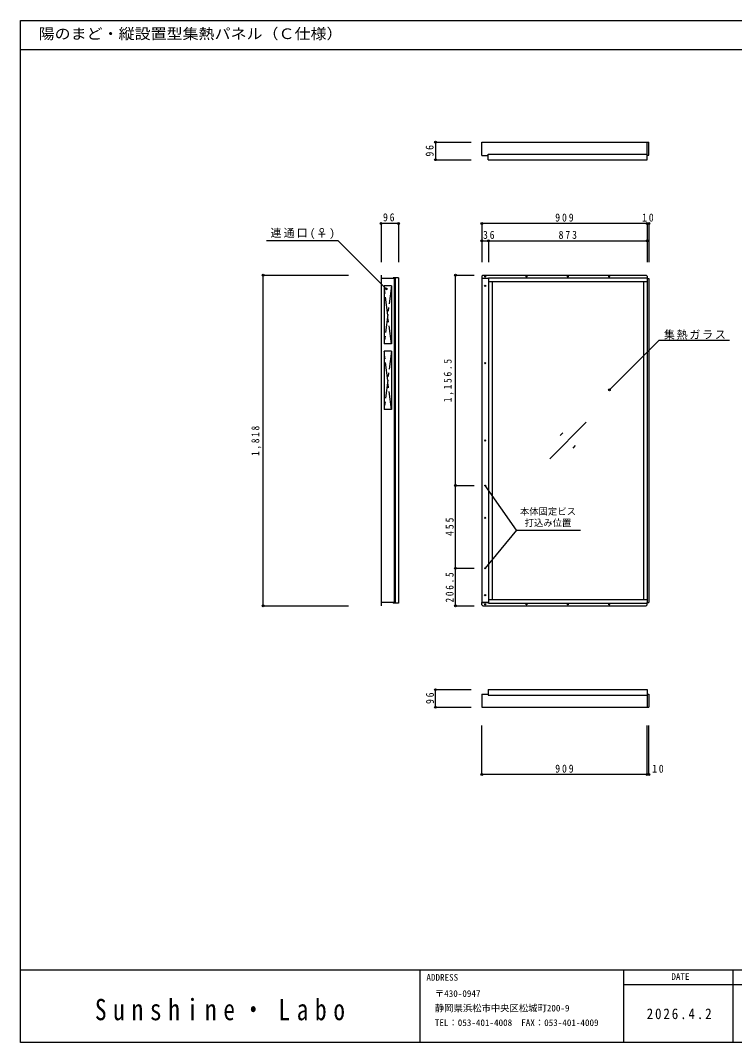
# Model space of a CAD drawing. Units: millimetres at full size, sheet at 1:20; details may follow other scales. Extents: x -8224 to 8256, y -8309 to 9191.
# Drawn here: x -8224 to -4295, y -2369 to 3251 of the extents above; entities that cross this region are included whole.
import ezdxf
from ezdxf.enums import TextEntityAlignment as Align

# ---------------------------------------------------------------- set-up
doc = ezdxf.new("R2010")
doc.units = ezdxf.units.MM
doc.header["$LTSCALE"] = 20
doc.header["$PDMODE"] = 32
doc.header["$PDSIZE"] = 10
doc.linetypes.add('CHAIN1', pattern=[8, 5, -1, 1, -1])
doc.layers.add('0-0', color=4, linetype='Continuous')
doc.styles.add('ＭＳ ゴシック', font='')
doc.styles.add('ＭＳ 明朝', font='')
doc.styles.get('ＭＳ ゴシック').set_extended_font_data('MS Gothic')
doc.styles.get('ＭＳ 明朝').set_extended_font_data('MS Mincho')

msp = doc.modelspace()

# ---------------------------------------------------------------- linework, layer by layer
at = {"layer": '0-0', "color": 5}
for p, q in [((-8224.26, 3091.06), (-144.26, 3091.06)), ((-8224.26, -1968.94), (-144.26, -1968.94)), ((-144.26, -2368.94), (-8224.26, -2368.94))]:
    msp.add_line(p, q, dxfattribs=at)
at = {"layer": '0-0'}
for p, q in [((-5940.8, 2582.09), (-5940.8, 2485.09)), ((-5940.8, 2582.09), (-5744.61, 2582.09)), ((-5940.8, 2485.09), (-5744.61, 2485.09)), ((-6143.53, 2134.65), (-6240.53, 2134.65)), ((-6240.53, 2134.65), (-6240.53, 1922.59)), ((-6143.53, 2134.65), (-6143.53, 1922.59)), ((-5685.53, 2134.65), (-5685.53, 1922.59)), ((-4776.53, 2134.65), (-5685.53, 2134.65)), ((-4776.53, 2134.65), (-4776.53, 1922.59)), ((-4776.53, 2134.65), (-4766.53, 2134.65)), ((-4776.53, 2134.65), (-4776.53, 1922.59)), ((-4766.53, 2134.65), (-4766.53, 1922.59)), ((-5685.53, 2039.67), (-5649.53, 2039.67)), ((-5685.53, 2039.67), (-5685.53, 1922.59)), ((-5649.53, 2039.67), (-5649.53, 1922.59)), ((-5649.53, 2039.67), (-4776.53, 2039.67)), ((-4776.53, 2039.67), (-4776.53, 1922.59)), ((-6888.75, 32.37), (-6888.75, 1850.37)), ((-6888.75, 1850.37), (-6418.85, 1850.37)), ((-5830.52, 693.87), (-5830.52, 1850.37)), ((-5830.52, 1850.37), (-5727.94, 1850.37)), ((-5680.53, 1850.37), (-5685.53, 1845.37)), ((-5685.53, 1845.37), (-5685.53, 1832.37)), ((-5680.53, 1850.37), (-4781.53, 1850.37)), ((-4781.53, 1850.37), (-4776.53, 1845.37)), ((-4776.53, 1845.37), (-4776.53, 1832.37)), ((-5312.53, 841.37), (-5112.53, 1041.37)), ((-5254.96, 969.65), (-5240.81, 983.79)), ((-5184.24, 898.94), (-5170.1, 913.08)), ((-5830.52, 238.87), (-5830.52, 693.87)), ((-5830.52, 693.87), (-5727.94, 693.87)), ((-5494.74, 447.72), (-5667.53, 693.87)), ((-5494.74, 447.72), (-5667.53, 238.87)), ((-5494.74, 447.72), (-5143.9, 447.72)), ((-5830.52, 32.37), (-5830.52, 238.87)), ((-5830.52, 238.87), (-5727.94, 238.87)), ((-6888.75, 32.37), (-6418.85, 32.37)), ((-5830.52, 32.37), (-5727.94, 32.37)), ((-5685.53, 37.37), (-5685.53, 50.37)), ((-5685.53, 37.37), (-5680.53, 32.37)), ((-5680.53, 32.37), (-4781.53, 32.37)), ((-4781.53, 32.37), (-4776.53, 37.37)), ((-4776.53, 37.37), (-4776.53, 50.37)), ((-5940.8, -428.55), (-5744.61, -428.55)), ((-5940.8, -525.55), (-5940.8, -428.55)), ((-5940.8, -525.55), (-5744.61, -525.55)), ((-5685.53, -895.25), (-5685.53, -625.52)), ((-4776.53, -895.25), (-4776.53, -625.52)), ((-4776.53, -895.25), (-4776.53, -625.52)), ((-4766.53, -895.25), (-4766.53, -625.52)), ((-4776.53, -895.25), (-5685.53, -895.25)), ((-4776.53, -895.25), (-4766.53, -895.25))]:
    msp.add_line(p, q, dxfattribs=at)
at = {"layer": '0-0', "color": 7}
for p, q in [((-5685.53, 2509.09), (-5685.53, 2582.09)), ((-5685.53, 2582.09), (-4776.53, 2582.09)), ((-5685.53, 2581.59), (-4766.53, 2581.59)), ((-5685.53, 2581.09), (-4776.53, 2581.09)), ((-4776.53, 2581.09), (-4776.53, 2582.09)), ((-4776.53, 2485.09), (-4776.53, 2581.09)), ((-4766.53, 2509.59), (-4766.53, 2581.59)), ((-5685.53, 2509.09), (-5651.53, 2509.09)), ((-5651.53, 2485.09), (-5651.53, 2515.09)), ((-5651.53, 2515.09), (-4776.53, 2515.09)), ((-5651.53, 2485.09), (-4776.53, 2485.09)), ((-4776.53, 2509.59), (-4766.53, 2509.59)), ((-6240.53, 1850.37), (-6240.53, 32.37)), ((-6239.53, 1850.37), (-6240.53, 1850.37)), ((-6240.03, 1850.37), (-6240.03, 32.37)), ((-6168.03, 1831.87), (-6240.03, 1831.87)), ((-6239.53, 1850.37), (-6239.53, 1832.37)), ((-6163.53, 1832.37), (-6239.53, 1832.37)), ((-6143.53, 1836.37), (-6173.53, 1836.37)), ((-6173.53, 1836.37), (-6173.53, 1834.37)), ((-6163.53, 1834.37), (-6173.53, 1834.37)), ((-6168.03, 1831.87), (-6168.03, 50.87)), ((-6167.53, 1832.37), (-6167.53, 50.37)), ((-6163.53, 1834.37), (-6163.53, 48.37)), ((-6143.53, 1836.37), (-6143.53, 46.37)), ((-5685.53, 1832.37), (-5685.53, 50.37)), ((-5649.53, 1832.37), (-5685.53, 1832.37)), ((-5649.53, 1836.37), (-5649.53, 46.37)), ((-5649.53, 1836.37), (-4776.53, 1836.37)), ((-5649.53, 1816.37), (-4776.53, 1816.37)), ((-5629.53, 1816.37), (-5629.53, 66.37)), ((-4796.53, 1816.37), (-4796.53, 66.37)), ((-4776.53, 1836.37), (-4776.53, 46.37)), ((-5649.53, 66.37), (-4776.53, 66.37)), ((-6239.53, 32.37), (-6240.53, 32.37)), ((-6168.03, 50.87), (-6240.03, 50.87)), ((-6143.53, 46.37), (-6173.53, 46.37)), ((-5649.53, 46.37), (-4776.53, 46.37)), ((-4776.53, 50.87), (-4766.53, 50.87)), ((-5651.53, -428.55), (-5651.53, -458.55)), ((-5651.53, -428.55), (-4776.53, -428.55)), ((-4776.53, -428.55), (-4776.53, -524.55)), ((-5685.53, -452.55), (-5685.53, -525.55)), ((-5685.53, -452.55), (-5651.53, -452.55)), ((-5651.53, -458.55), (-4776.53, -458.55)), ((-4776.53, -453.05), (-4766.53, -453.05)), ((-4766.53, -453.05), (-4766.53, -525.05)), ((-5685.53, -524.55), (-4776.53, -524.55)), ((-5685.53, -525.05), (-4766.53, -525.05)), ((-5685.53, -525.55), (-4776.53, -525.55)), ((-4776.53, -524.55), (-4776.53, -525.55))]:
    msp.add_line(p, q, dxfattribs=at)
at = {"layer": '0-0', "linetype": 'CHAIN1'}
for p, q in [((-6183.53, 1792.37), (-6223.53, 1472.37)), ((-6183.53, 1472.37), (-6223.53, 1792.37)), ((-6183.53, 1432.37), (-6223.53, 1112.37)), ((-6183.53, 1112.37), (-6223.53, 1432.37))]:
    msp.add_line(p, q, dxfattribs=at)
at = {"layer": '0-0', "color": 2}
for p, q in [((-6024.26, -2368.94), (-6024.26, -1968.94)), ((-4904.26, -2368.94), (-4904.26, -1968.94)), ((-4304.26, -1968.94), (-4304.26, -2368.94)), ((-4904.26, -2048.94), (-4044.26, -2048.94))]:
    msp.add_line(p, q, dxfattribs=at)
at = {"layer": '0-0', "color": 5}
msp.add_lwpolyline([(-8224.26, -2368.94), (-8224.26, 3251.06), (-144.26, 3251.06)], dxfattribs=at)
at = {"layer": '0-0'}
for points in [[(-6211.33, 1774.64), (-6476.01, 2039.32), (-6869.7, 2039.32)], [(-4984.21, 1220.06), (-4710.31, 1493.96), (-4323.23, 1493.96)]]:
    msp.add_lwpolyline(points, dxfattribs=at)
at = {"layer": '0-0', "color": 7}
for points in [[(-4776.53, 1831.87), (-4766.53, 1831.87), (-4766.53, 50.87)], [(-6183.53, 1792.37), (-6223.53, 1792.37), (-6223.53, 1472.37)], [(-6183.53, 1792.37), (-6183.53, 1472.37), (-6223.53, 1472.37)], [(-6183.53, 1432.37), (-6223.53, 1432.37), (-6223.53, 1112.37)], [(-6183.53, 1432.37), (-6183.53, 1112.37), (-6223.53, 1112.37)], [(-6163.53, 50.37), (-6239.53, 50.37), (-6239.53, 32.37)], [(-6163.53, 48.37), (-6173.53, 48.37), (-6173.53, 46.37)]]:
    msp.add_lwpolyline(points, dxfattribs=at)
msp.add_lwpolyline([(-5679.01, 50.37), (-5649.53, 50.37), (-5685.53, 50.37)], close=True, dxfattribs=at)
at = {"layer": '0-0'}
for centre in [(-5667.53, 1842.37), (-5440.03, 1842.37), (-5212.53, 1842.37), (-4985.03, 1842.37), (-5667.53, 40.37), (-5440.03, 40.37), (-5212.53, 40.37), (-4985.03, 40.37)]:
    msp.add_circle(centre, 2.5, dxfattribs=at)
at = {"layer": '0-0', "color": 7}
for centre in [(-5667.53, 1791.37), (-5667.53, 1366.37), (-5667.53, 941.37), (-5667.53, 516.37), (-5667.53, 91.37)]:
    msp.add_circle(centre, 3.5, dxfattribs=at)
at = {"layer": '0-0', "color": 6}
for centre in [(-5667.53, 693.87), (-5667.53, 238.87)]:
    msp.add_circle(centre, 2.5, dxfattribs=at)
at = {"layer": '0-0', "color": 5}
for p in [(-5940.8, 2582.09), (-5940.8, 2485.09), (-6240.53, 2134.65), (-6143.53, 2134.65), (-5685.53, 2134.65), (-4776.53, 2134.65), (-4766.53, 2134.65), (-5685.53, 2039.67), (-5649.53, 2039.67), (-4776.53, 2039.67), (-6888.75, 1850.37), (-5830.52, 1850.37), (-6211.33, 1774.64), (-4984.21, 1220.06), (-5830.52, 693.87), (-5830.52, 238.87), (-6888.75, 32.37), (-5830.52, 32.37), (-5940.8, -428.55), (-5940.8, -525.55), (-5685.53, -895.25), (-4776.53, -895.25), (-4766.53, -895.25)]:
    msp.add_point(p, dxfattribs=at)

# ---------------------------------------------------------------- texts
at = {"layer": '0-0', "color": 7, "style": 'ＭＳ ゴシック', "width": 1.1}
msp.add_text('陽のまど・縦設置型集熱パネル（Ｃ仕様）', height=58.65, dxfattribs=at).set_placement((-8124.26, 3131.06), align=Align.BOTTOM_LEFT)
at = {"layer": '0-0', "style": 'ＭＳ ゴシック'}
for s, p in [('本体固定ビス', (-5476.18, 521.86)), ('打込み位置', (-5450.14, 459.36)), ('ADDRESS', (-5990.71, -2039.96)), ('DATE', (-4642.92, -2035.19)), ('〒430-0947', (-5944.26, -2128.94)), ('静岡県浜松市中央区松城町200-9', (-5944.26, -2208.94)), ('TEL：053-401-4008  FAX：053-401-4009', (-5944.26, -2288.94))]:
    msp.add_text(s, height=36.66, dxfattribs=at).set_placement(p, align=Align.BOTTOM_LEFT)
at = {"layer": '0-0', "color": 7, "char_height": 43.99, "attachment_point": 7, "rotation": 90, "style": 'ＭＳ ゴシック'}
for s, insert in [('\\T1.36;\\W0.9;96', (-5950.57, 2502.57)), ('\\T1.39;\\W0.85;1,156.5', (-5840.52, 1152.12)), ('\\T1.38;\\W0.85;1,818', (-6898.75, 856.37)), ('\\T1.38;\\W0.9;455', (-5840.52, 416.37)), ('\\T1.38;\\W0.85;206.5', (-5840.52, 50.62)), ('\\T1.36;\\W0.9;96', (-5948.82, -507.62))]:
    msp.add_mtext(s, dxfattribs=dict(at, insert=insert))
at = {"layer": '0-0', "color": 7, "attachment_point": 7, "style": 'ＭＳ ゴシック'}
for s, insert, char_height in [('\\T1.36;\\W0.9;96', (-6229.69, 2146.09), 43.99), ('\\T1.38;\\W0.9;909', (-5282.03, 2144.65), 43.99), ('\\T1.36;\\W0.9;10', (-4804.03, 2144.65), 43.99), ('\\T1.2;連通口(♀)', (-6848.07, 2049.09), 43.99), ('\\T1.36;\\W0.9;36', (-5679.56, 2049.53), 43.99), ('\\T1.38;\\W0.9;873', (-5263.53, 2049.67), 43.99), ('\\T1.17;集熱ガラス', (-4684.11, 1496.34), 43.99), ('\\T1.38;\\W0.9;909', (-5282.03, -885.25), 43.99), ('\\T1.36;\\W0.9;10', (-4748.93, -885.64), 43.99), ('\\T1.28;\\W0.9;2026.4.2', (-4778.98, -2240.79), 58.65)]:
    msp.add_mtext(s, dxfattribs=dict(at, insert=insert, char_height=char_height))
at = {"layer": '0-0', "color": 2, "insert": (-7814.2, -2248.3), "char_height": 117.3, "attachment_point": 7, "style": 'ＭＳ 明朝'}
msp.add_mtext('\\T1.58;\\W0.8;Sunshine・Labo', dxfattribs=at)

doc.saveas('drawing.dxf')
